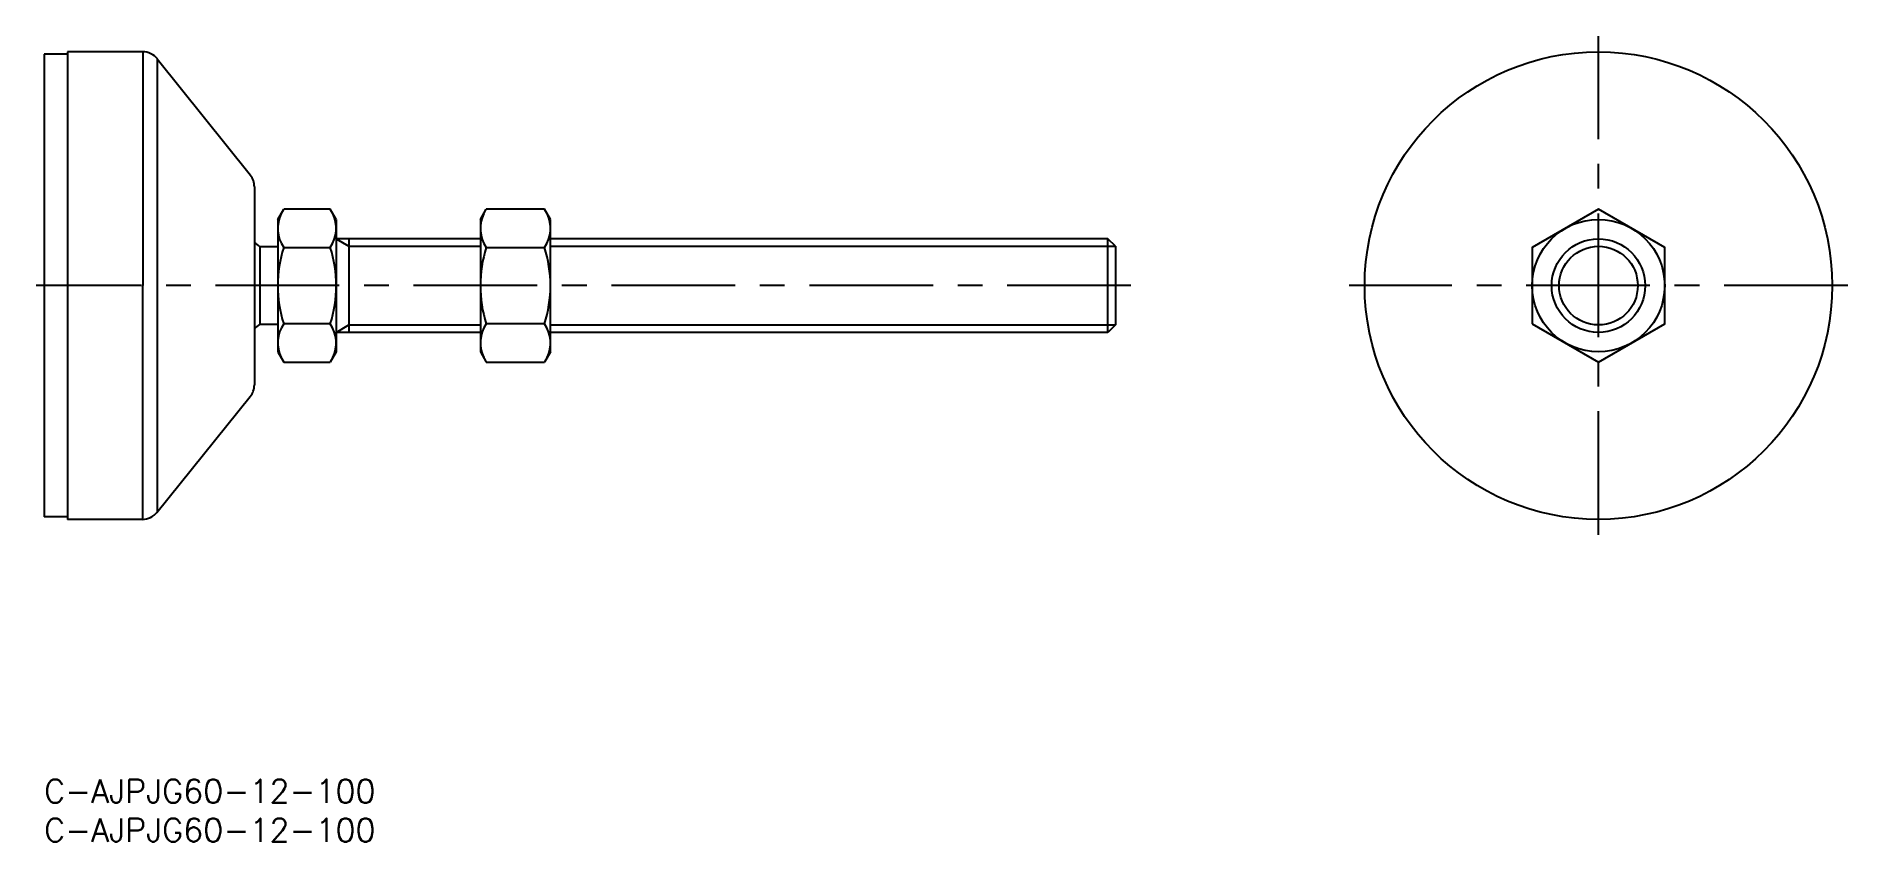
# Model space of a CAD drawing. Extents: x -1 to 232, y -8 to 95.
import ezdxf

# ---------------------------------------------------------------- set-up
doc = ezdxf.new("R2010")
doc.units = 0
doc.header["$LTSCALE"] = 0.5
doc.linetypes.add('CENTER', pattern=[50.8, 31.75, -6.35, 6.35, -6.35])
doc.layers.get('0').update_dxf_attribs({"linetype": 'CONTINUOUS'})
doc.layers.add('CENTER', color=1, linetype='CENTER')
doc.layers.add('後で消してね', color=7, linetype='CONTINUOUS')
doc.styles.get("Standard").update_dxf_attribs({"font": 'txt.shx', "height": 3, "bigfont": 'bigfont.shx'})

# ---------------------------------------------------------------- blocks, each defined once
blk = doc.blocks.new('*U12')
at = {"color": 7, "linetype": 'CONTINUOUS'}
blk.add_text('C-AJPJG60-12-100', height=3, dxfattribs=at).set_placement((0, -3))
blk = doc.blocks.new('*U13')
at = {"color": 7, "linetype": 'CONTINUOUS'}
blk.add_text('C-AJPJG60-12-100', height=3, dxfattribs=at).set_placement((0, -8))

msp = doc.modelspace()

# ---------------------------------------------------------------- linework, layer by layer
at = {"color": 7, "linetype": 'CONTINUOUS'}
for p, q in [((3, 93.06), (0, 93.06)), ((0, 93.06), (0, 33.68)), ((3, 93.37), (3, 33.37)), ((12.67, 93.37), (3, 93.37)), ((12.67, 93.37), (12.63, 33.37)), ((14.54, 92.47), (26.48, 77.53)), ((14.54, 92.47), (14.54, 34.33)), ((27, 76.04), (27, 50.64)), ((30, 71.87), (30.76, 73.19)), ((36.74, 73.19), (30.76, 73.19)), ((37.5, 71.87), (36.74, 73.19)), ((56, 71.87), (56.76, 73.19)), ((64.24, 73.19), (56.76, 73.19)), ((65, 71.87), (64.24, 73.19)), ((30, 71.87), (30, 54.87)), ((37.5, 71.87), (37.5, 54.87)), ((56, 71.87), (56, 54.87)), ((65, 54.87), (65, 71.87)), ((30, 68.37), (27.69, 68.37)), ((27.69, 68.37), (27.69, 58.37)), ((30.76, 68.28), (36.74, 68.28)), ((56, 69.37), (37.5, 69.37)), ((39.14, 69.37), (39.14, 57.37)), ((56.76, 68.28), (64.24, 68.28)), ((136.55, 69.37), (65, 69.37)), ((136.55, 57.37), (136.55, 69.37)), ((137.5, 68.42), (136.55, 69.37)), ((137.5, 68.42), (137.5, 58.32)), ((30, 58.37), (27.69, 58.37)), ((36.74, 58.46), (30.76, 58.46)), ((64.24, 58.46), (56.76, 58.46)), ((137.5, 58.32), (136.55, 57.37)), ((56, 57.37), (37.5, 57.37)), ((136.55, 57.37), (65, 57.37)), ((30, 54.87), (30.76, 53.56)), ((30.76, 53.56), (36.74, 53.56)), ((37.5, 54.87), (36.74, 53.56)), ((56, 54.87), (56.76, 53.56)), ((56.76, 53.56), (64.24, 53.56)), ((65, 54.87), (64.24, 53.56)), ((14.5, 34.27), (26.47, 49.14)), ((3, 33.68), (0, 33.68)), ((12.63, 33.37), (3, 33.37))]:
    msp.add_line(p, q, dxfattribs=at)
at = {"color": 3, "linetype": 'CONTINUOUS'}
for p, q in [((37.5, 69.37), (39.14, 68.42)), ((39.14, 68.42), (56, 68.42)), ((65, 68.42), (137.5, 68.42)), ((37.5, 57.37), (39.14, 58.32)), ((39.14, 58.32), (56, 58.32)), ((65, 58.32), (137.5, 58.32))]:
    msp.add_line(p, q, dxfattribs=at)
at = {"color": 1, "linetype": 'CENTER'}
msp.add_line((139.5, 63.37), (-1, 63.37), dxfattribs=at)
at = {"color": 7, "linetype": 'CONTINUOUS'}
msp.add_lwpolyline([(191, 58.46), (199.5, 53.56), (208, 58.46), (208, 68.28), (199.5, 73.19), (191, 68.28)], close=True, dxfattribs=at)
for radius in [30, 8.5, 6]:
    msp.add_circle((199.5, 63.37), radius, dxfattribs=at)
at = {"color": 3, "linetype": 'CONTINUOUS'}
msp.add_circle((199.5, 63.37), 5.05, dxfattribs=at)
at = {"color": 7, "linetype": 'CONTINUOUS'}
for centre, radius, start, end in [((12.69, 91), 2.37, 38.4411, 90.4806), ((24.6, 76.04), 2.4, 0, 38.6126), ((34.34, 70.73), 4.34, 154.3842, 214.3842), ((33.16, 70.73), 4.34, 325.6158, 25.6158), ((60.34, 70.73), 4.34, 154.3842, 214.3842), ((60.66, 70.73), 4.34, 325.6158, 25.6158), ((23.44, 63.37), 6.56, 49.6324, 57.1217), ((46.24, 63.37), 16.24, 162.412, 197.588), ((21.26, 63.37), 16.24, 342.412, 17.588), ((72.24, 63.37), 16.24, 162.412, 197.588), ((48.76, 63.37), 16.24, 342.412, 17.588), ((23.44, 63.37), 6.56, 302.8783, 310.3676), ((34.34, 56.01), 4.34, 145.6158, 205.6158), ((33.16, 56.01), 4.34, 334.3842, 34.3842), ((60.34, 56.01), 4.34, 145.6158, 205.6158), ((60.66, 56.01), 4.34, 334.3842, 34.3842), ((24.6, 50.64), 2.4, 321.1569, 0), ((12.61, 35.8), 2.43, 270.4816, 320.9852)]:
    msp.add_arc(centre, radius, start, end, dxfattribs=at)
at = {"layer": 'CENTER', "color": 1, "linetype": 'CENTER'}
for p, q in [((199.5, 31.37), (199.5, 95.38)), ((231.5, 63.37), (167.5, 63.37))]:
    msp.add_line(p, q, dxfattribs=at)

# ---------------------------------------------------------------- block references
at = {"layer": '後で消してね', "color": 7, "linetype": 'CONTINUOUS'}
for name in ['*U12', '*U13']:
    msp.add_blockref(name, (0, 0), dxfattribs=at)

doc.saveas('drawing.dxf')
